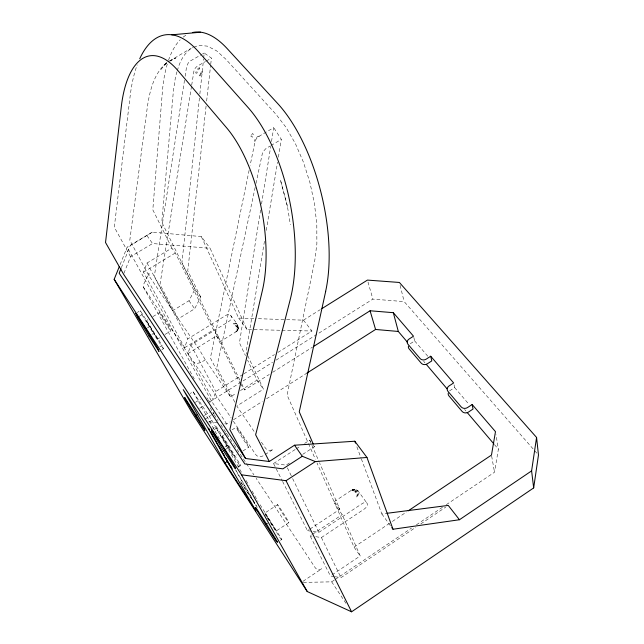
<?xml version="1.0" encoding="UTF-8"?>
<svg xmlns="http://www.w3.org/2000/svg" width="644" height="644" viewBox="0 0 644 644"><rect width="100%" height="100%" fill="white"/><g stroke="black" fill="none" stroke-linecap="round" stroke-linejoin="round"><path stroke-width="0.48" stroke-dasharray="3.22 2.42" d="M147.919 319.657L146.252 320.825L156.403 337.4L157.587 339.018L160.066 337.496M238.312 328.456L237.209 330.847L236.34 331.475L236.453 330.952L235.487 331.072L236.139 331.749C242.418 327.023 232.999 319.513 230.818 315.641A4.564 2.793 -35.6 0 0 225.738 315.463L187.67 338.977L184.619 347.696L143.483 272.154L147.041 263.002L171.851 248.085L175.353 252.963L213.502 329.825L219.805 339.525L161.789 222.212L173.389 90.949L175.562 76.459L177.003 71.734M199.439 97.96L181.938 262.688L194.995 289.084L200.711 297.117L194.657 308.782L178.267 318.828L159.986 284.543L191.526 86.175M199.865 93.968L203.576 59.023M203.681 58.024L204.212 53.033L211.425 58.105L210.757 64.094M206.088 106.035L187.758 270.786L200.711 297.117M206.644 101.036L210.644 65.092M184.514 80.234L154.327 276.284L172.713 310.682L189.006 300.724L194.995 289.084M185.126 76.274L186.647 66.372L188.41 62.653L190.592 60.834L201.661 54.499M191.687 85.185L193.892 71.299A6.464 4.91 -42.7 0 1 197.788 65.921L205.46 61.526M260.611 209.96L239.455 342.866L245.453 355.585M261.561 204.003L270.713 146.478M271.51 141.519L273.716 127.633L259.266 136.182A6.915 4.806 -41.9 0 0 255 141.809L250.13 165.395M264.442 241.291L246.072 352.107L247.344 354.812M266.246 230.407L277.564 162.135M278.385 157.184L281.331 139.378L273.716 127.633M446.332 504.671L494.52 472.229L498.384 449.198L495.961 434.587M249.115 170.306L210.395 357.992L230.536 396.841L236.332 393.178M238.361 327.458L238.2 329.036L238.095 326.299M255.153 187.388L216.859 367.41L234.996 402.54M255.99 183.451L262.269 153.94A7.462 5.112 -41.7 0 1 263.275 151.469L265.883 148.611L270.142 146.027M354.136 489.376L352.308 490.277L353.129 490.454L352.767 491.436C349.08 488.732 358.153 488.683 358.692 491.774L367.024 503.254M177.293 70.784C179.757 61.776 184.329 52.059 192.878 47.576M157.587 339.018L146.26 320.672M242.997 374.381L215.764 391.512L213.043 399.892L187.855 353.645L190.874 344.959L228.636 321.589A4.564 2.793 -35.6 0 0 231.47 317.403A11.552 7.068 -35.4 0 0 230.818 315.641M238.505 466.981L240.083 465.966L240.421 464.936L228.298 444.843L216.159 426.336L212.931 428.381M123.93 273.265L130.547 256.723L152.556 243.545L210.113 248.31L246.99 329.462L280.969 330.275M121.378 267.654L130.265 245.581L152.306 232.138L201.322 236.589L210.113 248.31M120.114 264.603L127.174 247.135L152.306 232.138M160.887 69.568L166.184 63.104L168.768 61.566M352.276 489.802L351.777 490.326L353.178 489.657L356.019 489.649M166.474 62.846C153.972 73.448 149.899 90.562 147.476 106.043L129.806 240.236L149.022 275.946L199.769 350.36L205.291 359.795L230.536 396.841M166.651 62.83L163.238 66.01L166.184 63.104L168.792 61.719M237.209 330.847L236.139 331.749L236.815 331.29M332.071 574.875L360.221 555.957L342.181 514.628L338.39 509.235A5.281 0.435 57.3 0 1 334.719 503.173L354.071 547.11L360.221 555.957M303.316 582.377L331.668 581.846L334.164 580.172M334.993 579.608L411.436 528.161M416.418 524.804L443.008 506.909M335.226 576.742L341.006 577.652L415.831 527.259M420.822 523.894L445.761 507.102M302.994 581.323L321.742 568.765A4.878 4.468 -34.8 0 1 315.214 567.75L256.143 478.259M354.071 547.11L391.544 522.01M392.373 521.455L406.533 511.972M315.769 536.71L321.42 537.539L363.924 509.291A5.249 2.359 -36.7 0 0 367.458 504.84A13.299 5.981 -36.5 0 0 366.645 502.763A5.257 2.367 -36.7 0 0 361.775 503.874L318.877 532.33L313.185 531.501M282.587 481.438L307.494 530.672L309.152 529.577M309.981 529.03L339.839 509.267L319.73 463.189M334.268 576.589L330.42 575.986L310.126 535.88L311.768 534.794M312.59 534.246L342.181 514.628M334.18 501.652L351.535 490.197M280.462 540.364L281.879 539.422L260.152 504.807M267.389 517.438L276.196 530.978L288.834 522.654A10.602 0.427 57.7 0 0 280.865 509.291A10.602 0.427 57.7 0 0 279.874 509.122A10.602 0.427 57.7 0 0 288.834 522.654M454.036 384.79L454.616 387.559L450.084 390.522A4.508 3.856 -9.8 0 0 449.222 391.246M267.019 516.818L264.901 512.986L277.54 504.719M289.398 462.98L286.065 465.145L273.531 463.535L282.136 480.545M302.736 454.326L314.409 446.759L313.805 445.366M273.531 463.535L295.387 449.399M296.224 448.852L300.426 446.139M304.628 443.418L309.675 440.15L310.73 441.623M237.998 466.498L240.421 464.936M265.127 454.551L273.33 449.271A5.836 4.967 -28.3 0 1 265.602 448.313L259.959 440.021M223.621 435.239L221.939 436.31L222.156 436.849L232.629 453.827L234.529 456.355L237.056 454.736M242.949 450.953L248.842 447.178M410.268 343.743L414.672 340.918L413.738 337.142M225.038 446.928L228.298 444.843M225.819 449.238L228.153 447.741L216.352 428.196L216.159 426.336M224.772 423.792L226.769 424.042L230.149 421.892M233.531 419.743L262.277 401.478M266.503 398.789L307.091 372.997M224.458 434.708L226.986 433.098M232.033 429.878L236.235 427.197M208.97 422.182L211.852 420.355L193.063 391.705L190.238 393.476M247.771 355.721L263.452 389.169L236.807 406.05L255.443 433.396M213.985 429.701L216.352 428.196M199.704 408.28L204.703 405.116M209.711 401.953L272.581 362.322M240.47 390.57L257.02 380.113L247.594 360.125M204.414 415.444L209.461 412.249M240.429 383.752L244.744 389.958L269.305 374.438M272.694 372.296L312.493 347.148M204.808 419.316L210.717 415.573M211.562 415.042L214.098 413.44M195.357 402.379L200.421 399.191M243.851 373.842L274.497 354.57M277.902 352.429L311.946 331.008L303.469 320.165L255.612 318.619M275.978 360.181L372.892 299.114L404.166 301.601L537.144 453.537M303.469 320.165L320.301 309.619M205.291 359.795C202.168 361.856 196.983 365.253 193.586 361.96M187.855 353.645L216.513 335.878L220.562 341.425L236.235 331.692M184.619 347.696L213.502 329.825M165.025 334.445L170.813 330.887A10.811 0.459 58.2 0 0 163.238 317.782A10.811 0.459 58.2 0 0 161.523 316.518A10.811 0.459 58.2 0 0 170.813 330.887M159.897 346.81L162.135 345.434L140.271 310.625L137.285 312.445M161.942 349.684L163.407 348.782L162.135 345.434M151.944 334.365L153.385 333.471L163.407 348.782M152.91 316.615L159.551 312.557M147.395 327.933L150.414 326.089M139.78 315.995L141.978 314.658L140.271 310.625M143.483 272.154L175.353 252.963M169.63 61.051L191.163 48.22M271.003 145.52L281.331 139.378M202.506 54.007L204.212 53.033M206.313 61.035L211.425 58.105M169.662 61.261L175.748 58.024L169.758 60.681M193.731 47.254L198.867 45.33L207.408 46.151L216.505 50.763L225.77 59.111L276.01 114.35L286.073 127.399L295.371 143.572L303.445 162.208L309.917 182.518L314.449 203.576L316.808 224.386L316.872 243.915L314.675 261.231L287.095 395.054L308.082 442.71M361.381 458.947L381.836 513.96L385.804 513.453M259.266 136.182L258.196 136.222A6.843 4.299 -35.8 0 0 254.63 140.215L254.992 141.809M281.967 330.3L311.946 331.008M201.322 236.589L238.666 318.08L254.622 318.587M208.809 421.756L218.783 423.028M307.494 530.672L312.235 531.364M310.126 535.88L312.01 536.154M281.879 539.422L280.768 538.875L265.586 515.039M221.939 436.31L234.529 456.355M264.901 512.986L276.196 530.978M414.672 340.918L427.994 356.47M454.616 387.559L469.218 404.609M423.655 361.276L424.951 362.805M464.59 409.447L465.894 410.977M494.479 444.618L498.384 449.198M238.666 318.08L246.99 329.462M381.836 513.96L390.65 526.019M313.362 445.286L314.409 446.759M257.02 380.113L263.452 389.169M339.839 509.267L336.031 503.85A5.289 0.435 57.3 0 0 334.317 502.272L316.961 462.867M146.969 235.615L152.556 243.545M189.006 300.724L194.657 308.782M206.885 397.734L207.932 399.288M149.022 275.946L148.981 273.281L143.081 285.501L143.475 287.296L231.124 417.9M233.361 421.24L255.773 454.64A5.852 4.975 -29.4 0 0 263.493 455.614M226.769 424.042L211.377 400.898L127.174 247.135M331.668 581.846L347.156 605.143M214.186 414.696L218.05 420.548M220.812 424.726L233.506 443.966M234.062 444.803L253.937 474.91M208.342 399.924L210.508 403.289M228.153 447.741L240.083 465.966M241.355 482.75L254.831 503.568L235.801 470.498M240.437 481.583L256.232 505.975M141.978 314.658L153.385 333.471M235.97 470.329L257.914 508.478M211.852 420.355L242.152 473.557M246.129 480.537L249.107 485.769M252.086 491.002L258.051 501.467M193.063 391.705L219.379 438.91M143.475 287.296L194.633 379.582M210.226 407.7L213.631 413.859A4.379 3.59 -29.7 0 1 213.14 412.047M130.547 256.723L114.294 227.155L130.217 95.545A124.445 53.508 80.5 0 1 137.204 64.899M147.041 263.002L187.67 338.977M190.874 344.959L215.764 391.512M216.513 335.878L239.89 382.971M171.851 248.085L152.813 209.823L162.377 91.746A122.577 51.778 77.9 0 1 168.181 61.22M239.858 380.073L220.304 340.531L220.642 341.384M241.637 383.663L244.744 389.958M287.377 467.834L292.191 477.687M292.626 478.581L318.877 532.33M321.42 537.539L341.006 577.652M308.492 443.619L315.351 459.204M309.675 440.15L319.327 462.271M356.873 446.823L361.034 458.013M367.982 281.992L372.892 299.114M287.457 206.515L280.373 179.7L287.457 206.515L290.347 224.627M400.101 285.332L404.166 301.601M491.646 456.024L494.52 472.229M168.503 60.278A122.577 51.778 77.9 0 1 180.231 39.767M183.202 37.102A122.577 51.778 77.9 0 1 187.195 34.526M195.929 72.241L195.857 73.078L196.895 73.175A6.432 5.072 -47.5 0 1 199.117 69.447L198.111 68.481A6.432 5.128 -49.1 0 0 195.929 72.241M356.929 495.647L356.736 496.999L359.143 493.376L358.394 493.755L358.434 495.139L355.303 491.002L353.21 491.147L355.85 490.849L358.201 491.807L355.85 490.849L356.132 491.758L355.077 492.169L356.414 494.383L357.468 493.98L357.879 495.284L356.929 495.647M237.628 325.276L237.58 327.233L236.388 329.084L237.29 327.498L236.541 325.341L235.221 323.336L233.168 323.755L234.319 324.069L234.931 323.594L235.825 324.383L235.141 324.914L236.364 326.935L237.04 326.403L237.58 327.233L237.628 325.276M238.055 328.247L237.805 329.478L236.863 330.098L238.055 328.247M200.687 74.744L200.099 75.952L199.181 75.581A6.448 4.919 -43.8 0 1 200.3 73.287L202.184 71.395L202.514 72.635L201.5 71.951L201.508 73.617L200.3 73.287L200.687 74.744M251.313 135.755L250.798 136.126L252.432 137.196A6.834 4.5 -38 0 1 253.792 134.958L252.641 133.485A6.826 4.589 -39.3 0 0 251.313 135.755M354.2 489.601L352.848 490.229L355.488 489.931L357.839 490.889L356.84 490.06L354.2 489.601M236.767 323.852L235.221 323.336L236.767 323.852M199.753 67.725L198.771 67.91L199.777 68.884L199.753 67.725M237.918 430.57A11.825 0.547 57.9 0 0 248.56 447A11.825 0.547 57.9 0 0 241.138 433.967A11.825 0.547 57.9 0 0 237.918 430.57"/><path stroke-width="0.97" d="M119.373 266.447L114.165 279.319L192.194 413.029L307.252 591.554L351.584 611.8L533.667 487.919L538.473 455.042L536.573 437.453L399.385 282.466L367.442 280.092L321.984 308.565M533.667 487.919L531.606 470.885L536.573 437.453M325.695 291.321L299.259 411.838L313.209 443.974M121.008 268.572L119.156 273.177L244.809 463.93L282.909 468.848L302.286 456.274L315.351 461.595L366.967 457.465L393.001 529.239L459.454 519.74L531.606 470.885M408.199 510.853L491.477 455.075L495.478 431.657L472.157 404.504L467.536 407.555A4.597 3.961 -8.5 0 1 461.136 406.871L447.991 391.391A4.532 3.872 -9.9 0 1 449.085 385.925L453.642 382.947L430.707 356.237L426.215 359.135A4.411 3.687 -12.5 0 1 420.121 358.555L407.902 344.162A4.363 3.606 -13.4 0 1 409.069 339.034L413.496 336.192L393.315 312.686L370.075 310.77L313.338 346.617M265.513 524.49L255.282 507.673L255.885 507.593L267.147 525.013L277.612 542.24L276.582 541.636L265.513 524.49L267.171 523.403M114.165 279.319L241.476 474.805L286.025 480.698L315.351 461.595M245.533 458.48L229.844 429.629L262.349 290.669A111.621 49.644 79.1 0 0 226.479 127.649L177.937 70.623A106.526 44.428 80.3 0 0 121.305 106.727L105.527 242.498L123.559 274.183L245.533 458.48L269.281 461.507L294.501 445.213L354.796 441.229L366.967 457.465M225.03 462.899L183.218 389.644L206.322 425.233L255.998 510.917L225.03 462.899L227.372 461.394L210.572 431.681M223.476 450.728L211.626 431.198L211.321 429.403L223.404 447.966L235.583 468.051L235.35 469.009L223.476 450.728L225.038 449.737M307.091 372.997L375.573 329.462L398.314 331.459L407.411 342.165M195.406 415.871L185.432 399.538L184.707 397.477L194.295 412.313L204.494 429.041L204.864 430.538L195.406 415.871L196.951 414.897M149.046 336.136L159.012 351.487L157.651 348.195L145.89 328.859L135.795 313.346L137.591 317.331L149.046 336.136L150.495 335.25M137.591 317.331L139.048 316.437M386.794 513.324L448.256 505.419L459.454 519.74M171.803 34.816L200.622 32.2M426.256 364.335L447.049 388.799M467.19 412.506L493.835 443.853M391.826 527.629L393.001 529.239M294.501 445.213L302.286 456.274M229.497 464.437L225.464 457.546M230.576 466.103L231.655 467.769M227.372 461.394L232.275 468.969M219.564 447.081L222.518 452.313M223.5 454.06L224.482 455.799M208.6 428.188L209.59 429.934M241.476 474.805L307.252 591.554M269.281 461.507L255.636 434.797L290.203 299.645A130.362 59.755 79.2 0 0 248.045 107.476L198.231 51.423A124.445 53.508 80.5 0 0 139.732 58.757M286.025 480.698L351.584 611.8M354.796 441.229L355.488 443.096M370.075 310.77L375.573 329.462M393.315 312.686L398.314 331.459M430.707 356.237L431.794 360.914L427.334 363.796A4.387 3.679 -12.4 0 1 421.273 363.216L409.117 348.863A4.339 3.598 -13.3 0 1 408.457 346.182M472.157 404.504L473.034 409.061L468.438 412.088A4.564 3.945 -8.3 0 1 462.078 411.403L449.005 395.963A4.508 3.856 -9.8 0 1 448.248 393.106M192.596 32.53A122.577 51.778 77.9 0 1 227.058 48.477L277.725 103.579A128.237 57.71 76.6 0 1 325.655 291.281"/></g></svg>
